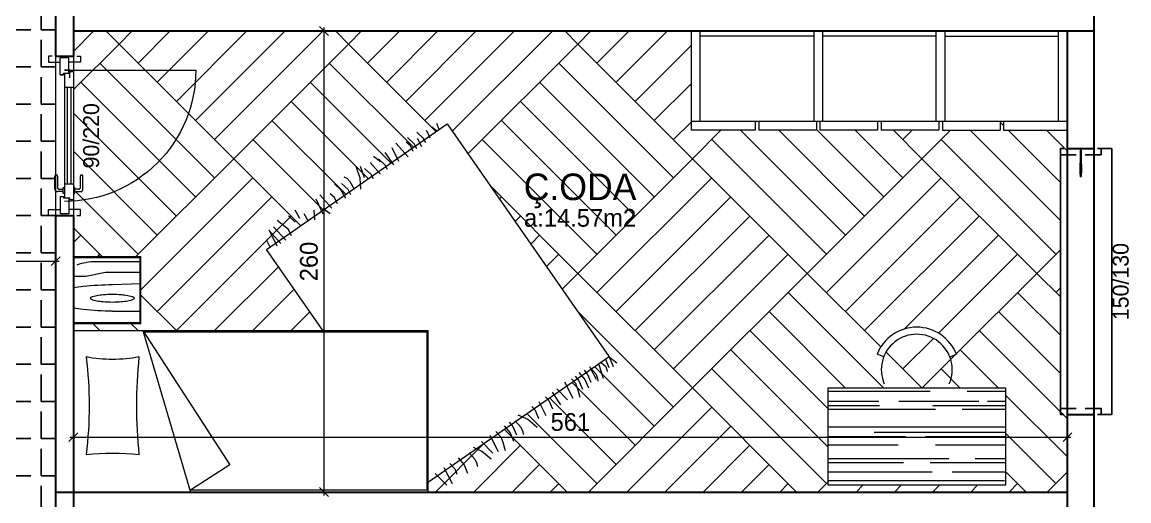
# Model space of a CAD drawing. Header units: centimetres. Extents: x 562865 to 1310255, y -148070 to 32737.
# Drawn here: x 618204 to 618828, y 17588 to 17858 of the extents above; entities that cross this region are included whole.
import ezdxf
from ezdxf.enums import TextEntityAlignment as Align

# ---------------------------------------------------------------- set-up
doc = ezdxf.new("R2010")
doc.units = ezdxf.units.CM
doc.header["$LTSCALE"] = 2.5
doc.layers.get('0').update_dxf_attribs({"color": 86})
for name, color, linetype in [('alan', 7, 'Continuous'), ('kapi-yazi', 7, 'Continuous'), ('mahal', 7, 'Continuous'), ('penc-yazi', 7, 'Continuous'), ('pencere', 7, 'Continuous'), ('tarama', 173, 'Continuous')]:
    doc.layers.add(name, color=color, linetype=linetype)
for name, color, linetype, lineweight in [('DUVAR', 4, 'Continuous', 30), ('duvar-kesim', 7, 'Continuous', 0), ('iç ölçü', 106, 'Continuous', 18), ('kapi', 9, 'Continuous', 0)]:
    doc.layers.add(name, color=color, linetype=linetype, lineweight=lineweight)
doc.styles.add('PINAR', font='comic.ttf')
doc.dimstyles.new('TEMİZ ÖLÇÜ', dxfattribs={"dimtxt": 10, "dimasz": 5, "dimexe": 1.8, "dimexo": 0.625, "dimgap": 3, "dimtad": 1, "dimdec": 0, "dimrnd": 0.5, "dimzin": 1, "dimdsep": 46, "dimtxsty": 'PINAR', "dimblk": 'OBLIQUE', "dimcen": 0.9, "dimdle": 2, "dimclrd": 256, "dimclre": 256, "dimclrt": 7, "dimadec": 0, "dimazin": 0, "dimtfac": 1, "dimtdec": 0, "dimtofl": 0, "dimtmove": 2, "dimatfit": 2, "dimfxl": 10, "dimfxlon": 1, "dimlwd": -1, "dimlwe": -1, "dimarcsym": 0})

# ---------------------------------------------------------------- blocks, each defined once
blk = doc.blocks.new('_Oblique')
at = {"color": 0, "linetype": 'ByBlock', "lineweight": -2}
blk.add_line((-0.5, -0.5), (0.5, 0.5), dxfattribs=at)
blk = doc.blocks.new('*D1229')
at = {"layer": 'Defpoints', "color": 0}
for p in [(618807.99, 17915.79), (618657.99, 17868.01), (618807.99, 17757.78)]:
    blk.add_point(p, dxfattribs=at)
at = {"layer": 'iç ölçü'}
for p, q in [((618657.99, 17905.79), (618657.99, 17917.59)), ((618807.99, 17905.79), (618807.99, 17917.59)), ((618655.99, 17915.79), (618809.99, 17915.79))]:
    blk.add_line(p, q, dxfattribs=at)
at = {"layer": 'iç ölçü', "linetype": 'ByBlock', "xscale": 5, "yscale": 5, "zscale": 5, "rotation": 180}
blk.add_blockref('_Oblique', (618657.99, 17915.79), dxfattribs=at)
at = {"layer": 'iç ölçü', "linetype": 'ByBlock', "xscale": 5, "yscale": 5, "zscale": 5}
blk.add_blockref('_Oblique', (618807.99, 17915.79), dxfattribs=at)
at = {"layer": 'iç ölçü', "color": 7, "insert": (618732.99, 17924.28), "char_height": 10, "attachment_point": 5, "style": 'PINAR'}
blk.add_mtext('150', dxfattribs=at)
blk = doc.blocks.new('*D1251')
at = {"layer": 'Defpoints', "color": 0}
for p in [(618359.33, 17853.01), (618373.96, 17853.01), (618359.33, 17593.01)]:
    blk.add_point(p, dxfattribs=at)
at = {"layer": 'iç ölçü'}
for p, q in [((618373.96, 17591.01), (618373.96, 17855.01)), ((618363.96, 17853.01), (618375.76, 17853.01)), ((618363.96, 17593.01), (618375.76, 17593.01))]:
    blk.add_line(p, q, dxfattribs=at)
at = {"layer": 'iç ölçü', "linetype": 'ByBlock', "xscale": 5, "yscale": 5, "zscale": 5}
for p, rotation in [((618373.96, 17853.01), 90), ((618373.96, 17593.01), 270)]:
    blk.add_blockref('_Oblique', p, dxfattribs=dict(at, rotation=rotation))
at = {"layer": 'iç ölçü', "color": 7, "insert": (618365.45, 17723.01), "char_height": 10, "attachment_point": 5, "rotation": 90, "style": 'PINAR'}
blk.add_mtext('260', dxfattribs=at)
blk = doc.blocks.new('*D1252')
at = {"layer": 'Defpoints', "color": 0}
for p in [(618232.67, 17630.51), (618792.99, 17630.51), (618792.99, 17623.92)]:
    blk.add_point(p, dxfattribs=at)
at = {"layer": 'iç ölçü'}
for p, q in [((618232.67, 17629.89), (618232.67, 17622.12)), ((618792.99, 17629.89), (618792.99, 17622.12)), ((618230.67, 17623.92), (618794.99, 17623.92))]:
    blk.add_line(p, q, dxfattribs=at)
at = {"layer": 'iç ölçü', "linetype": 'ByBlock', "xscale": 5, "yscale": 5, "zscale": 5, "rotation": 180}
blk.add_blockref('_Oblique', (618232.67, 17623.92), dxfattribs=at)
at = {"layer": 'iç ölçü', "linetype": 'ByBlock', "xscale": 5, "yscale": 5, "zscale": 5}
blk.add_blockref('_Oblique', (618792.99, 17623.92), dxfattribs=at)
at = {"layer": 'iç ölçü', "color": 7, "insert": (618512.83, 17632.44), "char_height": 10, "attachment_point": 5, "style": 'PINAR'}
blk.add_mtext('561', dxfattribs=at)
blk = doc.blocks.new('fm-door1')
at = {"linetype": 'Continuous'}
for p, q in [((0, 25), (0, -25)), ((100, 25), (0, 25)), ((79.7, 31.8), (79.7, -0.3)), ((84, 27.6), (127.8, 27.6)), ((90, 50), (910, 50)), ((90, 50), (90, 30)), ((100, 30), (90, 30)), ((100, 30), (100, -5)), ((100, 30), (100, -5)), ((100, 0), (900, 0)), ((190, 50), (190, 0)), ((810, 50), (810, 0)), ((910, 30), (900, 30)), ((900, 30), (900, -5)), ((900, 25), (1000, 25)), ((910, 50), (910, 30)), ((1000, 25), (1000, -25)), ((110, -25), (0, -25)), ((100, -5), (110, -5)), ((110, -5), (100, -5)), ((110, -5), (110, -25)), ((110, -25), (110, -5)), ((890, -25), (890, -5)), ((890, -5), (900, -5)), ((890, -25), (1000, -25))]:
    blk.add_line(p, q, dxfattribs=at)
at = {"color": 8, "linetype": 'Continuous'}
for p, q in [((190, 35), (810, 35)), ((190, 15), (810, 15))]:
    blk.add_line(p, q, dxfattribs=at)
at = {"linetype": 'Continuous'}
for points in [[(857.6, 58.1), (857.6, 88.9, 0.414214), (842.4, 104.1), (758.6, 104.1, 1), (758.6, 88.9), (834.8, 88.9, -0.414214), (842.4, 81.3), (842.4, 58.1)], [(857.6, -8.1), (857.6, -38.9, -0.414214), (842.4, -54.1), (758.6, -54.1, -1), (758.6, -38.9), (834.8, -38.9, 0.414214), (842.4, -31.3), (842.4, -8.1)]]:
    blk.add_lwpolyline(points, format="xyb", dxfattribs=at)
for points in [[(869, 50), (869, 58.1), (831, 58.1), (831, 50)], [(869, 0), (869, -8.1), (831, -8.1), (831, 0)]]:
    blk.add_lwpolyline(points, dxfattribs=at)
blk.add_circle((84, 31.8), 4.26, dxfattribs=at)
blk = doc.blocks.new('*D1259')
at = {"layer": 'Defpoints', "color": 0}
for p in [(618222.67, 17731.34), (618007.67, 17726.62), (618222.67, 17723.18)]:
    blk.add_point(p, dxfattribs=at)
at = {"layer": 'iç ölçü'}
for p, q in [((618222.67, 17730.71), (618222.67, 17721.38)), ((618007.67, 17726), (618007.67, 17721.38)), ((618005.67, 17723.18), (618224.67, 17723.18))]:
    blk.add_line(p, q, dxfattribs=at)
at = {"layer": 'iç ölçü', "linetype": 'ByBlock', "xscale": 5, "yscale": 5, "zscale": 5, "rotation": 180}
blk.add_blockref('_Oblique', (618007.67, 17723.18), dxfattribs=at)
at = {"layer": 'iç ölçü', "linetype": 'ByBlock', "xscale": 5, "yscale": 5, "zscale": 5}
blk.add_blockref('_Oblique', (618222.67, 17723.18), dxfattribs=at)
at = {"layer": 'iç ölçü', "color": 7, "insert": (618115.17, 17731.66), "char_height": 10, "attachment_point": 5, "style": 'PINAR'}
blk.add_mtext('215', dxfattribs=at)
blk = doc.blocks.new('Yatak-1b')
for p, q in [((-41.84, 200), (-41.84, 162)), ((-3.84, 200), (-41.84, 200)), ((-3.84, 162), (-3.84, 200)), ((91, 200), (0, 200)), ((0, 200), (0, 0)), ((91, 135.49), (91, 200)), ((-41.34, 199.5), (-41.34, 162.5)), ((-4.34, 199.5), (-41.34, 199.5)), ((-4.34, 162.5), (-4.34, 199.5)), ((-41.34, 162.5), (-4.34, 162.5)), ((-3.84, 162), (-41.84, 162)), ((91, 135.49), (91, 0)), ((91, 0), (0, 0))]:
    blk.add_line(p, q)
at = {"color": 33}
for p, q in [((-30.61, 192.93), (-30.61, 200)), ((-38.77, 190.26), (-38.52, 192.73)), ((-38.77, 162), (-38.77, 190.26)), ((-32.82, 181.86), (-30.61, 192.93)), ((-18.26, 190.4), (-18.88, 190.01)), ((-17.64, 190.01), (-18.26, 190.4)), ((-32.82, 162), (-32.82, 181.86)), ((-25.94, 178.05), (-26.6, 162)), ((-11.02, 178.05), (-10.96, 162)), ((-18.88, 166.12), (-18.26, 165.73)), ((-18.26, 165.73), (-17.64, 166.12)), ((0, 160.94), (75.67, 111.85)), ((0, 160.94), (91, 134.01)), ((75.67, 111.85), (89.99, 133.93))]:
    blk.add_line(p, q, dxfattribs=at)
at = {"color": 8}
for p, q in [((0.6, 160.76), (0.6, 0)), ((89.99, 0), (89.99, 133.93)), ((-49.19, 83.08), (-56.71, 89.9)), ((-47.74, 85.17), (-56.13, 89.18)), ((-47.07, 89.15), (-50.79, 90.94)), ((-59.17, 81.3), (-62.11, 85.23)), ((-57.12, 78.8), (-59.17, 81.3)), ((-51.11, 80.31), (-58.63, 87.13)), ((-63.33, 72.44), (-67.89, 74.95)), ((-61.26, 74.95), (-64.74, 78.69)), ((-53.41, 77.01), (-57.12, 78.8)), ((-61.55, 67.53), (-65.89, 69.88)), ((-65.78, 59.22), (-74.17, 63.22)), ((-62.52, 63.9), (-68.03, 64.28)), ((-69.04, 54.26), (-76.67, 61.18)), ((-65.81, 55.34), (-68.75, 59.28)), ((-79.3, 48.99), (-82.78, 52.74)), ((-75.16, 52.84), (-77.21, 55.35)), ((-71.45, 51.06), (-75.16, 52.84)), ((-85.76, 45.75), (-86.51, 47.37)), ((-83.93, 43.92), (-85.76, 45.75)), ((-79.59, 41.57), (-83.93, 43.92)), ((-79.54, 45.15), (-83.02, 48.9)), ((-76.66, 43.57), (-79.54, 45.15)), ((-74.74, 46.49), (-79.3, 48.99)), ((-86.12, 35.9), (-92.56, 38.14)), ((-86.07, 38.32), (-92.51, 40.57)), ((-79.85, 37.9), (-86.07, 38.32)), ((-88.24, 26.9), (-94.75, 32.8)), ((-87.99, 32.08), (-91.46, 35.83)), ((-85.56, 30.75), (-87.99, 32.08)), ((-95.29, 26.97), (-98.24, 30.9)), ((-93.4, 24.29), (-96.88, 28.04)), ((-95.4, 16.61), (-103.17, 20.32)), ((-93.5, 19.33), (-100.38, 24.33)), ((-90.98, 22.96), (-93.4, 24.29)), ((-98.05, 11.36), (-105.67, 18.28)), ((-108.44, 2.66), (-111.92, 6.4)), ((-105.41, 7.93), (-108.89, 11.68)), ((-104.17, 9.94), (-106.21, 12.44)), ((-102.53, 6.35), (-105.41, 7.93)), ((-101.07, 8.45), (-104.17, 9.94)), ((-108.59, -1.33), (-112.93, 1.02)), ((-106.02, 1.32), (-108.44, 2.66)), ((-103.74, 3.58), (-108.3, 6.09)), ((89.99, 0.6), (0, 0.6)), ((-113.47, -6.12), (-116.77, -4.82)), ((-112.66, -4.63), (-114.7, -2.13)), ((80.54, -4), (87.22, -10.46)), ((74.87, -12.16), (77.84, -15.01)), ((77.17, -8.85), (86.18, -13.52)), ((71.74, -16.83), (75.67, -20.23)), ((77.84, -15.01), (80.9, -16.06)), ((68.82, -23.09), (72.54, -26.34)), ((75.67, -20.23), (80.4, -22.19)), ((62.51, -29.95), (69.18, -36.42)), ((65.76, -25.26), (68.03, -30.3)), ((68.03, -30.3), (72.38, -35.55)), ((72.54, -26.34), (74.88, -27.42)), ((74.88, -27.42), (76.67, -27.55)), ((59, -34.74), (68.14, -39.47)), ((53.7, -42.79), (57.63, -46.19)), ((56.83, -38.11), (59.8, -40.97)), ((59.8, -40.97), (62.86, -42.01)), ((62.86, -42.01), (67.57, -43.4)), ((50.78, -49.05), (54.5, -52.29)), ((51.63, -45.6), (54.12, -47.75)), ((54.12, -47.75), (58.84, -49.71)), ((57.63, -46.19), (62.36, -48.14)), ((47.43, -50.57), (49.99, -56.25)), ((54.5, -52.29), (56.84, -53.37)), ((56.84, -53.37), (58.63, -53.51)), ((40.04, -62.27), (47.84, -66.31)), ((42.72, -58.41), (44.81, -60.22)), ((44.81, -60.22), (49.53, -62.18)), ((49.99, -56.25), (54.34, -61.5)), ((37.31, -66.2), (39.4, -68.01)), ((39.4, -68.01), (44.12, -69.97)), ((32.89, -72.56), (39.08, -78.55)), ((34.78, -69.84), (41.86, -74.54)), ((27.22, -80.72), (29.7, -83.1)), ((28.89, -76.87), (38.03, -81.61)), ((23.59, -84.92), (27.53, -88.32)), ((25.76, -82.82), (28.25, -84.97)), ((28.25, -84.97), (32.97, -86.93)), ((29.7, -83.1), (32.75, -84.15)), ((32.75, -84.15), (37.47, -85.53)), ((20.13, -90.91), (27.33, -94.64)), ((20.67, -91.18), (24.39, -94.43)), ((22.27, -87.84), (24.36, -89.65)), ((24.36, -89.65), (29.08, -91.61)), ((27.53, -88.32), (32.25, -90.28)), ((17.89, -97.42), (20.25, -100.06)), ((19, -96.14), (22.05, -97.19)), ((22.05, -97.19), (26.77, -98.57)), ((24.39, -94.43), (26.74, -95.51)), ((26.74, -95.51), (28.52, -95.64)), ((14.74, -101.98), (20.3, -104.23)), ((14.74, -101.98), (18.18, -106.4)), ((16.04, -99.92), (20.76, -101.87)), ((20.25, -100.06), (22.93, -100.82)), ((22.93, -100.82), (23.01, -100.87))]:
    blk.add_line(p, q, dxfattribs=at)
at = {"color": 33}
blk.add_lwpolyline([(0.6, 58.91), (-45.85, 91.2), (-116.64, -10.66), (14.74, -101.98), (85.53, -0.12), (84.49, 0.6)], dxfattribs=at)
for centre, radius, start, end in [((56.8, 185.92), 82.34, 170.15442, 174.01793), ((-94.18, 185.92), 82.75, 5.98206, 9.79577), ((-23.6, 191.24), 15, 154.00852, 174.28557), ((131.89, 178.05), 157.84, 174.01794, 180), ((-169.27, 178.05), 158.25, 0, 5.98207), ((-5.93, 184.2), 14.19, 155.8434, 169.47569), ((-30.59, 184.2), 14.19, 10.52432, 24.15659), ((-66.67, 177.87), 82.89, 349.57411, 10.42589), ((42.35, 412.24), 221.09, 262.85499, 277.14501), ((205.69, 177.87), 136.67, 173.69908, 186.30092), ((45.83, 178.06), 66.38, 175.59963, 180), ((13.83, 180.53), 34.29, 169.47569, 175.59966), ((-50.35, 180.53), 34.29, 4.40038, 10.52429), ((-82.35, 178.06), 66.38, 0, 4.40034), ((45.83, 178.06), 66.38, 180, 184.40034), ((-82.35, 178.06), 66.38, 355.59963, 0), ((13.83, 175.6), 34.29, 184.40038, 190.52429), ((-5.93, 171.93), 14.19, 190.5243, 204.1566), ((-30.59, 171.93), 14.19, 335.8434, 349.47569), ((-50.35, 175.6), 34.29, 349.4757, 355.59966), ((42.35, -94.99), 259.31, 83.91241, 96.08759)]:
    blk.add_arc(centre, radius, start, end, dxfattribs=at)
blk = doc.blocks.new('A$C355D1F9A')
for p, q in [((0, 0), (0, 212)), ((56, 212), (0, 212)), ((51, 207), (0, 207)), ((3, 143), (3, 207)), ((51, 212), (51, 0)), ((56, 176), (56, 212)), ((51, 176), (56, 176)), ((51, 174), (56, 174)), ((56, 141.5), (56, 174)), ((51, 143), (0, 143)), ((51, 138), (0, 138)), ((3, 138), (3, 74)), ((51, 141.5), (56, 141.5)), ((51, 139.5), (56, 139.5)), ((56, 139.5), (56, 107)), ((51, 107), (56, 107)), ((51, 105), (56, 105)), ((56, 105), (56, 72.5)), ((0, 74), (51, 74)), ((0, 69), (51, 69)), ((3, 69), (3, 5)), ((51, 72.5), (56, 72.5)), ((51, 70.5), (56, 70.5)), ((56, 70.5), (56, 38)), ((51, 38), (56, 38)), ((51, 36), (56, 36)), ((56, 36), (56, 0)), ((51, 5), (0, 5)), ((56, 0), (0, 0))]:
    blk.add_line(p, q)
blk = doc.blocks.new('Table-4')
at = {"color": 33}
for p, q in [((-18.61, 72.46), (-22.33, 73.93)), ((18.61, 72.46), (22.33, 73.93)), ((-50, 0), (-50, 55)), ((-50, 55), (50, 55)), ((50, 55), (50, 0)), ((50, 0), (-50, 0))]:
    blk.add_line(p, q, dxfattribs=at)
at = {"color": 8}
for p, q in [((-50, 52.95), (7.5, 52.95)), ((28.5, 52.95), (50, 52.95)), ((-50, 47.4), (-21.3, 47.4)), ((-50, 45), (-21, 45)), ((-10.05, 47.4), (34.95, 47.4)), ((9, 45), (50, 45)), ((39.9, 47.4), (50, 47.4)), ((-49.5, 42.9), (10.5, 42.9)), ((25.5, 42.9), (50, 42.9)), ((-50, 32.85), (50, 32.85)), ((-50, 27.45), (-6.3, 27.45)), ((-24, 30), (50, 30)), ((4.95, 27.45), (49.95, 27.45)), ((-50, 22.8), (-10.5, 22.8)), ((10.5, 22.8), (50, 22.8)), ((-50, 15), (18, 15)), ((-50, 12.75), (-7.5, 12.75)), ((7.5, 12.75), (50, 12.75)), ((33, 15), (50, 15)), ((-50, 7.5), (8.7, 7.5)), ((19.95, 7.5), (50, 7.5)), ((-50, 2.7), (49.5, 2.7))]:
    blk.add_line(p, q, dxfattribs=at)
at = {"color": 33}
blk.add_arc((0, 65.13), 24, 21.5068, 158.4932, dxfattribs=at)
at = {"color": 0}
blk.add_arc((0, 65.13), 20, 336.31075, 203.68925, dxfattribs=at)
blk = doc.blocks.new('fm-win2')
at = {"color": 8, "linetype": 'Continuous'}
for p, q in [((11, 1.4), (11, 0.2)), ((11, 1.4), (54.3, 1.4)), ((11, 0.2), (54.3, 0.2)), ((12, 1.4), (12, 0.2)), ((12.8, 3), (52.5, 3)), ((53.3, 1.4), (53.3, 0.2)), ((54.3, 1.4), (54.3, 0.2)), ((63.9, 0.3), (63.9, -0.9)), ((63.9, 0.3), (103.2, 0.3)), ((64.9, 0.3), (64.9, -0.9)), ((102.2, 0.3), (102.2, -0.9)), ((103.2, 0.3), (103.2, -0.9)), ((12.9, -1.9), (52.3, -1.9)), ((63.9, -0.9), (103.2, -0.9)), ((65.4, -3.3), (101.6, -3.3))]:
    blk.add_line(p, q, dxfattribs=at)
at = {"linetype": 'Continuous'}
for points in [[(7, -1.8), (0, -1.8), (0, 1.8), (7, 1.8)], [(7.5, -1.7), (7.5, -0.1), (7.2, -0.1), (7.2, 0.2), (7.5, 0.2), (7.5, 0.7), (7.2, 0.7), (7.2, 1), (7.5, 1), (7.5, 2), (6.2, 2), (6.2, 2.7), (5.6, 2.7), (5.5, 2), (5.2, 2), (5.4, 3), (12.5, 3), (12.7, 2), (12.4, 2), (12.3, 2.7), (11.7, 2.7), (11.7, 2), (10.5, 2), (10.5, 1), (10.8, 1), (10.8, 0.7), (10.5, 0.7), (10.5, 0.2), (10.8, 0.2), (10.8, -0.1), (10.5, -0.1), (10.5, -1.7), (10.8, -1.7), (10.8, -2), (7.2, -2), (7.2, -1.7)], [(58, 2), (59.2, 2), (59.2, 2.7), (59.8, 2.7), (59.9, 2), (60.2, 2), (60, 3), (52.8, 3), (52.6, 2), (52.9, 2), (53, 2.7), (53.5, 2.7), (53.5, 2), (54.7, 2), (54.7, 1), (54.4, 1), (54.4, 0.7), (54.7, 0.7), (54.7, 0.2), (54.4, 0.2), (54.4, -0.1), (54.7, -0.1), (54.7, -1.7), (54.4, -1.7), (54.4, -2), (58.3, -2), (58.3, -1.7), (58, -1.7), (58, -0.1), (58.3, -0.1), (58.3, 0.2), (58, 0.2), (58, 0.7), (58.3, 0.7), (58.3, 1), (58, 1)], [(63.1, -1.2), (63.1, 0.9), (63.9, 0.9), (63.9, 1.6), (64.4, 1.6), (64.5, 0.9), (64.9, 0.9), (64.7, 1.9), (59.8, 1.9), (59.8, 1.6), (59.9, 1.6), (59.9, 0.8), (59.1, 0.8), (59.1, -0.2), (60.1, -0.2), (60.1, -1.8), (59.1, -1.8), (59.1, -2.3), (57.5, -2.3), (57.5, -3.5), (63.4, -3.5), (63.4, -3.2), (63.1, -3.2), (63.1, -1.4), (63.4, -1.4), (63.4, -1.2)], [(104, -1.4), (103.7, -1.4), (103.7, -1.2), (104, -1.2), (104, 0.9), (103.1, 0.9), (103.1, 1.6), (102.6, 1.6), (102.5, 0.9), (102.2, 0.9), (102.4, 1.9), (107.3, 1.9), (107.3, 1.6), (107.2, 1.6), (107.2, 0.8), (108, 0.8), (108, -0.2), (107, -0.2), (107, -1.8), (108, -1.8), (108, -2.3), (109.5, -2.3), (109.5, -3.5), (103.7, -3.5), (103.7, -3.2), (104, -3.2)], [(109, 0.7), (108.7, 0.7), (108.7, 1), (109, 1), (109, 2), (107.8, 2), (107.8, 2.7), (107.2, 2.7), (107.1, 2), (106.8, 2), (107, 3), (114.4, 3), (114.6, 2), (114.2, 2), (114.1, 2.7), (113.6, 2.7), (113.6, 2), (112.3, 2), (112.3, 1), (112.6, 1), (112.6, 0.7), (112.3, 0.7), (112.3, 0.2), (112.6, 0.2), (112.6, -0.1), (112.3, -0.1), (112.3, -1.7), (112.6, -1.7), (112.6, -2), (108.7, -2), (108.7, -1.7), (109, -1.7), (109, -0.1), (108.7, -0.1), (108.7, 0.2), (109, 0.2)], [(113, -1.8), (120, -1.8), (120, 1.8), (113, 1.8)]]:
    blk.add_lwpolyline(points, close=True, dxfattribs=at)
at = {"color": 8, "linetype": 'Continuous'}
blk.add_lwpolyline([(63.4, 1.9), (65.2, 3.7), (101.8, 3.7), (103.6, 1.9)], dxfattribs=at)
for points in [[(10.9, -1.4), (10.9, -1.9), (12.6, -1.9), (12.6, -0.5), (12.3, -0.5), (12.3, -1), (11.8, -1), (11.8, -0.5), (11.5, -0.5), (11.5, -1.1), (10.7, -1.1), (10.7, -0.5), (10.6, -0.5), (10.6, -1.4)], [(54.3, -1.4), (54.3, -1.9), (52.6, -1.9), (52.6, -0.5), (52.9, -0.5), (52.9, -1), (53.4, -1), (53.4, -0.5), (53.7, -0.5), (53.7, -1.1), (54.5, -1.1), (54.5, -0.5), (54.6, -0.5), (54.6, -1.4)], [(63.2, -2.4), (63.5, -2.4), (63.5, -3.3), (65.2, -3.3), (65.2, -1.6), (64.9, -1.6), (64.9, -2.1), (64.4, -2.1), (64.4, -1.6), (64.1, -1.6), (64.1, -2.1), (63.3, -2.1), (63.3, -1.6), (63.2, -1.6)], [(103.9, -2.4), (103.6, -2.4), (103.6, -3.3), (101.9, -3.3), (101.9, -1.6), (102.2, -1.6), (102.2, -2.1), (102.7, -2.1), (102.7, -1.6), (103, -1.6), (103, -2.1), (103.8, -2.1), (103.8, -1.6), (103.9, -1.6)]]:
    blk.add_lwpolyline(points, close=True, dxfattribs=at)

msp = doc.modelspace()

# ---------------------------------------------------------------- hatches: boundary and pattern name
at = {"layer": 'tarama'}
h = msp.add_hatch(dxfattribs=at)
h.set_pattern_fill('ANGLE,_O', color=256, scale=3)
h.set_pattern_definition([(0, (0, 0), (0, 20.955), [15.24, -5.715]), (90, (0, 0), (-20.955, 1e-15), [15.24, -5.715])])
h.paths.add_polyline_path([(618222.67, 17838.9), (618222.67, 18008.01), (618194.36, 18008.01), (618104.36, 18008.01), (618082.67, 18008.01), (618082.67, 17983.01), (618082.67, 17973.47), (618082.67, 17873.47), (618082.67, 17853.01), (618082.67, 17813.01), (618007.67, 17813.01), (618007.67, 17776.16), (618007.67, 17696.16), (618007.67, 17588.01), (618007.67, 17574.57), (618007.67, 17484.57), (618007.67, 17478.01), (618113.77, 17478.01), (618203.77, 17478.01), (618222.67, 17478.01), (618222.67, 17488.32), (618222.67, 17578.32), (618222.67, 17748.9)])
h.paths.add_polyline_path([(618100.33, 17895.82), (618100.33, 17951.11), (618084.63, 17951.11), (618084.63, 17895.82)], flags=24)
h.paths.add_polyline_path([(618101.28, 17652.68), (618172.48, 17652.68), (618172.48, 17669.76), (618101.28, 17669.76)], flags=24)
h.paths.add_polyline_path([(618096.59, 17666.04), (618177.17, 17666.04), (618177.17, 17691.98), (618096.59, 17691.98)], flags=24)
h.paths.add_polyline_path([(618101.97, 17742.15), (618128.36, 17742.15), (618128.36, 17721.18), (618101.97, 17721.18)], flags=24)
h.paths.add_polyline_path([(618047.97, 17651.15), (618047.97, 17679.88), (618068.86, 17679.88), (618068.86, 17651.15)], flags=24)
h.paths.add_polyline_path([(618101.97, 17536.38), (618128.36, 17536.38), (618128.36, 17515.41), (618101.97, 17515.41)], flags=24)
h = msp.add_hatch(dxfattribs=at)
h.set_pattern_fill('AR-PARQ1,_O', color=1, scale=0.3, angle=45)
h.set_pattern_definition([(135, (0, 0), (-129.315688, 1e-14), [91.44, -91.44]), (135, (10.78, 10.78), (-129.315688, 1e-14), [91.44, -91.44]), (135, (21.55, 21.55), (-129.315688, 1e-14), [91.44, -91.44]), (135, (32.33, 32.33), (-129.315688, 1e-14), [91.44, -91.44]), (135, (43.105, 43.105), (-129.315688, 1e-14), [91.44, -91.44]), (135, (53.88, 53.88), (-129.315688, 1e-14), [91.44, -91.44]), (135, (64.66, 64.66), (-129.315688, 1e-14), [91.44, -91.44]), (45, (-64.66, 64.66), (129.315688, -1e-14), [91.44, -91.44]), (45, (-75.43, 75.43), (129.315688, -1e-14), [91.44, -91.44]), (45, (-86.21, 86.21), (129.315688, -1e-14), [91.44, -91.44]), (45, (-96.99, 96.99), (129.315688, -1e-14), [91.44, -91.44]), (45, (-107.76, 107.76), (129.315688, -1e-14), [91.44, -91.44]), (45, (-118.54, 118.54), (129.315688, -1e-14), [91.44, -91.44]), (45, (-129.32, 129.32), (129.315688, -1e-14), [91.44, -91.44])])
h.paths.add_polyline_path([(618788.99, 17783.18), (618792.99, 17783.18), (618792.99, 17797.01), (618756.99, 17797.01), (618756.99, 17802.01), (618754.99, 17802.01), (618754.99, 17797.01), (618722.49, 17797.01), (618722.49, 17802.01), (618720.49, 17802.01), (618720.49, 17797.01), (618687.99, 17797.01), (618687.99, 17802.01), (618685.99, 17802.01), (618685.99, 17797.01), (618653.49, 17797.01), (618653.49, 17802.01), (618651.49, 17802.01), (618651.49, 17797.01), (618618.99, 17797.01), (618618.99, 17802.01), (618616.99, 17802.01), (618616.99, 17797.01), (618580.99, 17797.01), (618580.99, 17853.01), (618232.67, 17853.01), (618232.67, 17838.9), (618232.67, 17748.9), (618232.67, 17725.85), (618270.67, 17725.85), (618270.67, 17687.85), (618232.67, 17687.85), (618232.67, 17684.01), (618373.34, 17684.01), (618341.47, 17729.86), (618346.67, 17733.47), (618343.7, 17739.69), (618348.31, 17734.61), (618443.32, 17800.65), (618534.64, 17669.27), (618432.67, 17598.39), (618432.67, 17593.01), (618792.99, 17593.01), (618792.99, 17640.18), (618788.99, 17640.18)])
h.paths.add_polyline_path([(618482.66, 17738.94), (618553.87, 17738.94), (618553.87, 17756.03), (618482.66, 17756.03)], flags=24)
h.paths.add_polyline_path([(618658.06, 17651.84), (618758.06, 17651.84), (618758.06, 17596.84), (618658.06, 17596.84)], flags=16)
h.paths.add_polyline_path([(618685.73, 17670.77, -0.680789), (618730.39, 17670.77), (618726.67, 17669.3, 0.680789), (618689.45, 17669.3)], flags=16)
h.paths.add_polyline_path([(618250.37, 17769.06), (618250.37, 17818.75), (618234.62, 17818.75), (618234.62, 17769.06)], flags=24)
h.paths.add_polyline_path([(618481.04, 17748.52), (618555.49, 17748.52), (618555.49, 17778.4), (618481.04, 17778.4)], flags=24)
h.paths.add_polyline_path([(618499.59, 17642.96), (618526.07, 17642.96), (618526.07, 17621.92), (618499.59, 17621.92)], flags=24)

# ---------------------------------------------------------------- linework, layer by layer
at = {"layer": 'DUVAR'}
for p, q in [((618807.99, 17786.68), (618807.99, 18153.01)), ((618807.99, 17514.15), (618807.99, 18153.01)), ((618222.67, 18018.01), (618222.67, 17838.9)), ((618232.67, 18018.01), (618232.67, 17838.9)), ((618232.67, 17853.01), (618807.99, 17853.01)), ((618792.99, 17786.68), (618792.99, 17853.01)), ((618792.99, 17514.15), (618792.99, 17853.01)), ((618222.67, 17838.9), (618232.67, 17838.9)), ((618792.99, 17786.68), (618807.99, 17786.68)), ((618222.67, 17748.9), (618222.67, 17578.32)), ((618222.67, 17748.9), (618232.67, 17748.9)), ((618232.67, 17748.9), (618232.67, 17578.32)), ((618792.99, 17636.68), (618807.99, 17636.68)), ((618222.67, 17593.01), (618792.99, 17593.01))]:
    msp.add_line(p, q, dxfattribs=at)
at = {"layer": 'duvar-kesim'}
for p, q in [((618222.67, 17838.9), (618222.67, 17748.9)), ((618232.67, 17838.9), (618232.67, 17748.9)), ((618792.99, 17786.68), (618792.99, 17636.68)), ((618807.99, 17786.68), (618807.99, 17636.68))]:
    msp.add_line(p, q, dxfattribs=at)
at = {"layer": 'kapi'}
for points in [[(618220.67, 17838.9), (618218.67, 17838.9), (618218.67, 17835.4), (618225.17, 17835.4)], [(618234.67, 17838.9), (618236.67, 17838.9), (618236.67, 17835.4), (618230.17, 17835.4)], [(618220.67, 17748.9), (618218.67, 17748.9), (618218.67, 17752.4), (618225.17, 17752.4)], [(618234.67, 17748.9), (618236.67, 17748.9), (618236.67, 17752.4), (618230.17, 17752.4)]]:
    msp.add_lwpolyline(points, dxfattribs=at)
msp.add_lwpolyline([(618227.67, 17830.9), (618301.67, 17830.9, -0.414214), (618227.67, 17756.9, -0.414214)], format="xyb", dxfattribs=at)
at = {"layer": 'pencere'}
for points in [[(618790.99, 17786.68), (618788.99, 17786.68), (618788.99, 17783.18), (618797.99, 17783.18)], [(618788.99, 17786.68), (618788.99, 17636.68)], [(618809.99, 17786.68), (618811.99, 17786.68), (618811.99, 17783.18), (618802.99, 17783.18)], [(618811.99, 17786.68), (618817.99, 17786.68), (618817.99, 17636.68), (618811.99, 17636.68)], [(618790.99, 17636.68), (618788.99, 17636.68), (618788.99, 17640.18), (618797.99, 17640.18)], [(618809.99, 17636.68), (618811.99, 17636.68), (618811.99, 17640.18), (618802.99, 17640.18)]]:
    msp.add_lwpolyline(points, dxfattribs=at)

# ---------------------------------------------------------------- block references
at = {"layer": 'iç ölçü', "rotation": 270}
msp.add_blockref('A$C355D1F9A', (618580.99, 17853.01), dxfattribs=at)
at = {"layer": 'iç ölçü', "xscale": -1, "rotation": 90}
msp.add_blockref('Yatak-1b', (618432.67, 17684.01), dxfattribs=at)
at = {"layer": 'iç ölçü'}
msp.add_blockref('Table-4', (618708.06, 17596.84), dxfattribs=at)
at = {"layer": 'kapi', "xscale": 0.08800000000337604, "yscale": 0.09999999999854481, "zscale": 0.08800000000000001, "rotation": 270}
msp.add_blockref('fm-door1', (618227.67, 17837.9), dxfattribs=at)
at = {"layer": 'pencere', "xscale": 0.1233333333333333, "yscale": 0.1, "zscale": 0.1233333333333333, "rotation": 270}
msp.add_blockref('fm-win2', (618800.49, 17785.68), dxfattribs=at)

# ---------------------------------------------------------------- texts
at = {"layer": 'alan', "style": 'PINAR'}
msp.add_text('a:14.57m2', height=10, dxfattribs=at).set_placement((618518.27, 17742.63), align=Align.CENTER)
at = {"layer": 'kapi-yazi', "style": 'PINAR'}
msp.add_text('90/220', height=9, rotation=90, dxfattribs=at).set_placement((618242.67, 17793.9), align=Align.MIDDLE_CENTER)
at = {"layer": 'mahal', "style": 'PINAR'}
msp.add_text('Ç.ODA', height=15, dxfattribs=at).set_placement((618518.27, 17757.63), align=Align.CENTER)
at = {"layer": 'penc-yazi', "style": 'PINAR'}
msp.add_text('150/130', height=9, rotation=90, dxfattribs=at).set_placement((618822.99, 17711.68), align=Align.MIDDLE_CENTER)

# ---------------------------------------------------------------- dimensions: what is measured, and where the dimension line sits
at = {"layer": 'iç ölçü'}
for base, p1, p2, picture, middle in [((618807.99, 17915.79), (618657.99, 17868.01), (618807.99, 17757.78), '*D1229', (618732.99, 17924.28)), ((618222.67, 17723.18), (618007.67, 17726.62), (618222.67, 17731.34), '*D1259', (618115.17, 17731.66)), ((618792.99, 17623.92), (618232.67, 17630.51), (618792.99, 17630.51), '*D1252', (618512.83, 17632.44))]:
    dim = msp.add_linear_dim(base=base, p1=p1, p2=p2, dimstyle='TEMİZ ÖLÇÜ', override={"dimarcsym": 1}, dxfattribs=at)
    dim.commit()
    dim.dimension.update_dxf_attribs({"geometry": picture, "text_midpoint": middle})
dim = msp.add_linear_dim(base=(618373.96, 17853.01), p1=(618359.33, 17593.01), p2=(618359.33, 17853.01), angle=90, dimstyle='TEMİZ ÖLÇÜ', override={"dimarcsym": 1}, dxfattribs=at)
dim.commit()
dim.dimension.update_dxf_attribs({"geometry": '*D1251', "text_midpoint": (618365.45, 17723.01)})

doc.saveas('drawing.dxf')
